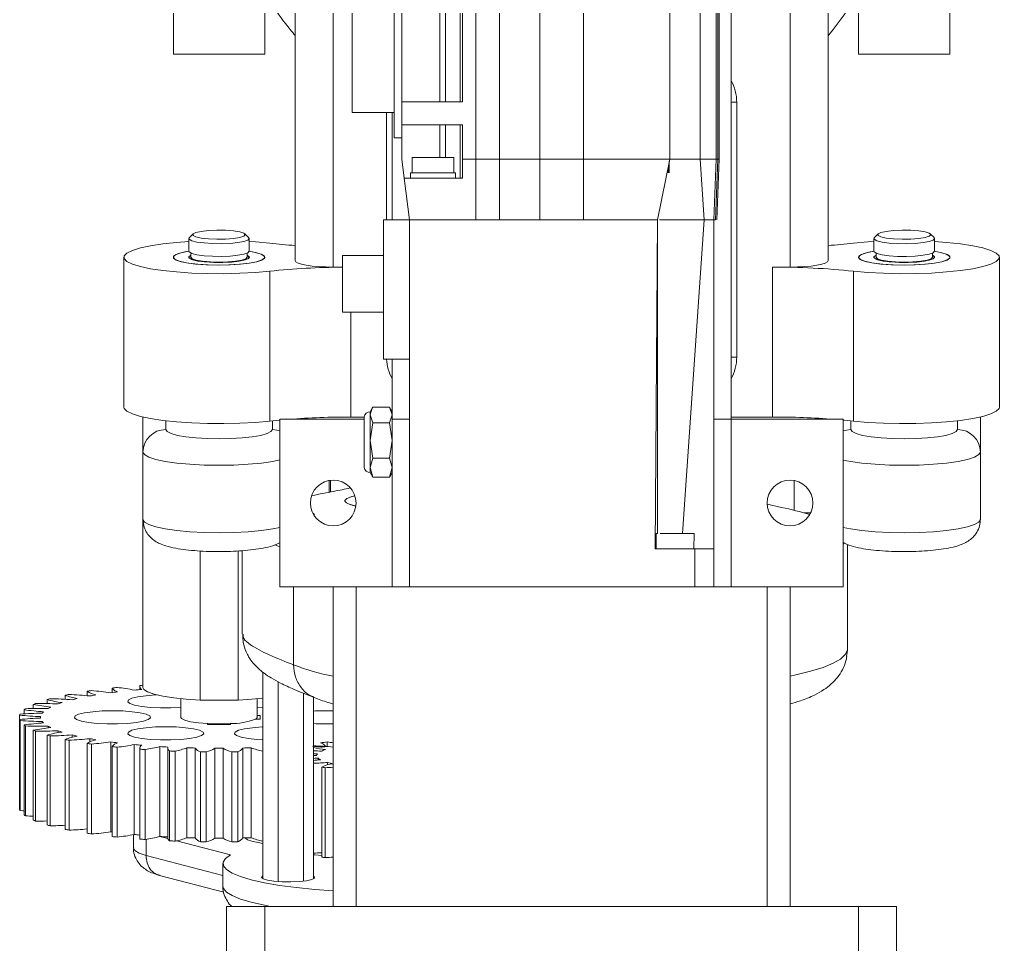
# Model space of a CAD drawing. Header units: millimetres. Extents: x 0 to 1189, y 0 to 841.
# Drawn here: x 456.44 to 482.18, y 488.96 to 513.26 of the extents above; entities that cross this region are included whole.
import ezdxf

# ---------------------------------------------------------------- set-up
doc = ezdxf.new("R2010")
doc.units = ezdxf.units.MM
doc.layers.get('0').update_dxf_attribs({"lineweight": 18})

msp = doc.modelspace()

# ---------------------------------------------------------------- linework, layer by layer
at = {"color": 7, "linetype": 'Continuous', "lineweight": 15}
for p, q in [((460.4768, 558.56), (460.4768, 512.36)), ((462.8768, 512.36), (462.8768, 558.56)), ((478.4768, 558.56), (478.4768, 512.36)), ((480.8768, 512.36), (480.8768, 558.56)), ((475.1268, 502.76), (475.1268, 557.76)), ((463.6768, 506.9329), (463.6768, 516.781)), ((464.6768, 516.6073), (464.6768, 506.7593)), ((476.6768, 506.7593), (476.6768, 516.6073)), ((477.6768, 516.781), (477.6768, 506.9329)), ((466.2768, 510.16), (466.2768, 514.84)), ((466.4768, 514.84), (466.4768, 511.1)), ((467.4795, 514.84), (467.4795, 511.1)), ((467.63, 514.84), (467.63, 511.1)), ((470.1055, 514.84), (470.1055, 509.6)), ((471.2481, 509.6001), (471.2481, 514.84)), ((474.7368, 514.84), (474.7368, 509.6)), ((474.7768, 509.5994), (474.7768, 514.8403)), ((468.0086, 511.1), (468.0086, 514.1)), ((468.0768, 511.1), (468.0768, 514.1)), ((468.4248, 514.1), (468.4248, 509.6)), ((469.0407, 509.6), (469.0407, 514.1)), ((473.5164, 514.1), (473.5164, 509.6)), ((474.3184, 514.1), (474.3184, 509.6)), ((474.8168, 509.5997), (474.8168, 514.1005)), ((465.1768, 510.82), (465.1768, 513.5855)), ((460.4768, 512.36), (462.8768, 512.36)), ((478.4768, 512.36), (480.8768, 512.36)), ((466.4768, 510.5), (466.4768, 511.1)), ((466.4768, 511.1), (468.0768, 511.1)), ((475.2768, 511.0924), (475.2768, 504.3957)), ((466.2768, 510.82), (465.1768, 510.82)), ((466.2268, 510.82), (466.2268, 508)), ((468.0768, 510.5), (466.4768, 510.5)), ((466.4768, 509.6), (466.4768, 510.5)), ((468.0086, 509.1), (468.0086, 510.5)), ((468.0768, 509.6), (468.0768, 510.5)), ((466.4768, 510.16), (466.2768, 510.16)), ((466.7468, 509.6405), (466.7468, 509.2396)), ((467.8468, 509.2396), (467.8468, 509.6405)), ((466.4768, 509.6), (466.5393, 509.1)), ((468.0768, 509.6), (468.4248, 509.6)), ((468.0768, 509.1), (468.0768, 509.6)), ((468.4248, 509.6), (468.4248, 508)), ((469.0407, 508), (469.0407, 509.6)), ((469.0407, 509.6), (470.1055, 509.6)), ((470.6768, 509.6001), (470.1055, 509.6)), ((470.1055, 509.6), (470.1055, 508)), ((471.2481, 509.6001), (470.6768, 509.6001)), ((471.2481, 508), (471.2481, 509.6001)), ((471.2481, 509.6001), (473.5164, 509.6)), ((473.5168, 509.6), (473.1984, 508)), ((473.4768, 509.399), (473.4768, 509.24)), ((473.5168, 509.6), (473.5164, 509.6)), ((473.5168, 509.6), (473.6026, 509.6)), ((474.3184, 509.6), (474.4184, 508)), ((474.3184, 509.6), (474.7368, 509.6)), ((474.7368, 509.6), (474.6768, 508)), ((474.7167, 508), (474.7767, 509.6)), ((474.7568, 507.9998), (474.8168, 509.6003)), ((466.7068, 509.2405), (466.7068, 509.1)), ((467.8868, 509.1), (467.8868, 509.2405)), ((466.6768, 508), (466.5393, 509.1)), ((466.5393, 509.1), (468.0768, 509.1)), ((465.9968, 508), (466.6768, 508)), ((465.9968, 504.34), (465.9968, 508)), ((466.6768, 508), (468.4248, 508)), ((466.6768, 508), (466.6768, 504.34)), ((469.0407, 508), (470.1055, 508)), ((470.6768, 508), (470.1055, 508)), ((471.2481, 508), (470.6768, 508)), ((471.2481, 508), (473.1974, 508)), ((473.1974, 508), (473.1374, 499.36)), ((473.1974, 508), (473.1967, 499.76)), ((473.1984, 508), (473.1974, 508)), ((473.8542, 499.76), (474.4174, 508)), ((474.6768, 508), (474.4184, 508)), ((474.6768, 508), (474.6768, 499.36)), ((460.9976, 507.6317), (460.8992, 507.5363)), ((462.4544, 507.5363), (462.356, 507.6317)), ((478.9927, 507.6319), (478.8942, 507.5365)), ((480.4593, 507.5365), (480.3609, 507.6319)), ((460.8868, 507.5121), (460.8868, 507.1773)), ((462.4668, 507.1773), (462.4668, 507.5121)), ((478.8818, 507.5121), (478.8818, 507.1773)), ((480.4718, 507.1773), (480.4718, 507.5121)), ((460.9368, 507.1293), (460.9368, 507.0197)), ((462.4168, 507.0197), (462.4168, 507.1293)), ((462.6298, 507.1464), (462.4668, 507.1766)), ((478.9368, 507.1269), (478.9368, 507.0197)), ((480.4168, 507.0197), (480.4168, 507.1269)), ((480.6298, 507.1464), (480.4717, 507.1758)), ((459.1768, 507.0197), (459.1768, 503.0805)), ((460.4768, 507.0197), (460.4768, 507.0007)), ((460.8868, 507.0197), (460.8868, 506.9978)), ((462.4668, 506.9978), (462.4668, 507.0197)), ((462.8768, 507.0007), (462.8768, 507.0197)), ((464.9168, 505.575), (464.9168, 507.065)), ((465.9968, 507.065), (464.9168, 507.065)), ((478.4768, 507.0197), (478.4768, 507.0007)), ((478.8818, 507.0197), (478.8818, 507.0042)), ((480.4718, 507.0042), (480.4718, 507.0197)), ((480.8768, 507.0007), (480.8768, 507.0197)), ((482.1768, 503.0805), (482.1768, 507.0197)), ((463.0091, 502.7132), (463.0091, 506.6524)), ((464.6768, 506.7593), (464.9168, 506.7593)), ((476.2127, 506.7593), (476.6768, 506.7593)), ((476.2127, 502.82), (476.2127, 506.7593)), ((478.3444, 506.6524), (478.3444, 502.7132)), ((465.9968, 505.575), (464.9168, 505.575)), ((466.6768, 504.34), (465.9968, 504.34)), ((466.2268, 504.34), (466.2268, 502.76)), ((466.6768, 498.36), (466.6768, 504.34)), ((465.6455, 502.8738), (465.7013, 503.0566)), ((465.7013, 503.0566), (465.6455, 502.96)), ((465.6455, 502.96), (465.6455, 502.8738)), ((465.7013, 503.0566), (465.717, 503.0824)), ((465.717, 503.0824), (466.1554, 503.0824)), ((466.1554, 503.0824), (466.2268, 502.8738)), ((466.2268, 502.96), (466.1562, 503.0824)), ((459.6768, 501.8987), (459.6768, 502.82)), ((460.2768, 502.7208), (460.2768, 502.4896)), ((463.0768, 502.4896), (463.0768, 502.7204)), ((463.2768, 502.76), (463.2768, 498.36)), ((465.4935, 502.76), (463.2768, 502.76)), ((463.6768, 502.7718), (463.6768, 502.76)), ((465.4935, 502.82), (465.1409, 502.82)), ((465.4935, 502.8267), (465.4935, 501.4934)), ((465.717, 502.6653), (465.6455, 502.8738)), ((465.6455, 502.8738), (465.6455, 502.2041)), ((466.2268, 502.8738), (466.1554, 502.6653)), ((466.2268, 502.76), (466.2268, 498.36)), ((466.2268, 502.76), (466.6768, 502.76)), ((474.6768, 502.76), (475.1268, 502.76)), ((476.2127, 502.82), (475.1268, 502.82)), ((475.1268, 498.36), (475.1268, 502.76)), ((478.0768, 502.76), (475.1268, 502.76)), ((477.6768, 502.76), (477.6768, 502.7718)), ((478.0768, 498.36), (478.0768, 502.76)), ((478.2768, 502.7204), (478.2768, 502.4896)), ((481.0768, 502.4896), (481.0768, 502.7208)), ((481.6768, 502.82), (481.6768, 501.8987)), ((465.6455, 502.2041), (465.717, 502.6653)), ((465.717, 502.6653), (466.1554, 502.6653)), ((466.1554, 502.6653), (466.2268, 502.2041)), ((465.6455, 502.2041), (465.6455, 501.4903)), ((465.717, 501.7429), (465.6455, 502.2041)), ((466.2268, 502.2041), (466.1554, 501.7429)), ((459.6768, 501.8987), (459.6768, 500.1261)), ((465.6455, 501.4903), (465.717, 501.7429)), ((465.717, 501.7429), (466.1554, 501.7429)), ((466.1554, 501.7429), (466.2268, 501.4903)), ((481.6768, 501.8987), (481.6768, 500.1261)), ((465.717, 501.2377), (465.6455, 501.4903)), ((465.6455, 501.4903), (465.6455, 501.36)), ((466.2268, 501.4903), (466.1554, 501.2377)), ((465.6455, 501.36), (465.7161, 501.2377)), ((465.7082, 501.2631), (465.717, 501.2377)), ((465.717, 501.2377), (466.1554, 501.2377)), ((466.1554, 501.2377), (466.171, 501.2634)), ((466.2268, 501.36), (466.171, 501.2634)), ((476.4565, 500.4426), (476.0776, 500.5287)), ((459.6768, 500.1261), (459.6768, 495.7154)), ((473.1628, 499.76), (473.1602, 499.36)), ((473.1967, 499.76), (473.1627, 499.76)), ((474.1578, 499.76), (473.8542, 499.76)), ((474.149, 499.36), (474.1578, 499.76)), ((463.1457, 499.4578), (463.2768, 499.4053)), ((473.1374, 499.36), (474.1768, 499.36)), ((474.1768, 499.36), (474.1768, 498.36)), ((474.6768, 499.36), (474.1768, 499.36)), ((474.6768, 498.36), (474.6768, 499.36)), ((478.0768, 499.4741), (478.1122, 499.51)), ((478.184, 499.4694), (478.184, 496.6916)), ((461.1768, 499.2989), (461.1768, 495.3791)), ((462.1768, 495.3791), (462.1768, 499.2993)), ((462.2886, 499.3067), (462.2886, 497.1136)), ((463.2768, 498.36), (464.6768, 498.36)), ((463.6356, 498.36), (463.6356, 496.3074)), ((464.6768, 498.36), (464.6768, 489.96)), ((465.2768, 498.36), (464.6768, 498.36)), ((465.2768, 489.96), (465.2768, 498.36)), ((465.2768, 498.36), (476.0768, 498.36)), ((476.0768, 498.36), (476.0768, 489.96)), ((476.6768, 498.36), (476.0768, 498.36)), ((476.6768, 498.36), (478.0768, 498.36)), ((476.6768, 489.96), (476.6768, 498.36)), ((462.3074, 497.1137), (462.311, 497.0943)), ((478.184, 496.6916), (478.1558, 496.5285)), ((462.8259, 496.1157), (462.8259, 490.684)), ((459.5921, 495.7433), (459.5921, 495.6565)), ((463.232, 495.8609), (463.232, 490.6092)), ((457.6345, 495.5092), (457.6345, 495.4018)), ((458.2083, 495.6119), (458.2083, 495.497)), ((458.8675, 495.6977), (458.8675, 495.5791)), ((463.8966, 495.5623), (463.8966, 490.6232)), ((456.7971, 495.2638), (456.7971, 495.1595)), ((457.1602, 495.3923), (457.1602, 495.2881)), ((460.6768, 495.4146), (460.6768, 494.9275)), ((462.1768, 495.3791), (461.1768, 495.3791)), ((462.6768, 494.9275), (462.6768, 495.4146)), ((464.1551, 495.459), (464.1551, 490.684)), ((456.4374, 494.9855), (456.4374, 494.8695)), ((456.5542, 495.1271), (456.5542, 495.0191)), ((462.7568, 494.9796), (462.6768, 494.9796)), ((462.7568, 494.9787), (462.6768, 494.9787)), ((462.7568, 494.8754), (462.7568, 494.9796)), ((462.7568, 494.9787), (462.7568, 494.8763)), ((464.4768, 495.1011), (464.6768, 495.0976)), ((456.4374, 492.5059), (456.4374, 494.8695)), ((456.4497, 494.8425), (456.4497, 492.4789)), ((456.5542, 492.3643), (456.5542, 494.7279)), ((456.9895, 494.9275), (456.9895, 494.9081)), ((457.0311, 494.8193), (457.0311, 494.7786)), ((461.3768, 494.7619), (461.3768, 494.74)), ((461.3768, 494.74), (461.9768, 494.74)), ((461.3818, 494.74), (461.3818, 494.7616)), ((461.9718, 494.74), (461.3818, 494.74)), ((461.9718, 494.74), (461.9718, 494.7616)), ((461.9768, 494.74), (461.9768, 494.7619)), ((462.6307, 494.8754), (462.7568, 494.8754)), ((462.7568, 494.8763), (462.6323, 494.8763)), ((456.5906, 494.7016), (456.5906, 492.338)), ((456.7971, 492.2277), (456.7971, 494.5912)), ((456.8568, 494.5662), (456.8568, 492.2026)), ((457.1602, 492.0992), (457.1602, 494.4628)), ((457.1857, 494.6945), (457.1857, 494.6501)), ((457.451, 494.5753), (457.451, 494.5249)), ((457.8203, 494.4649), (457.8203, 494.404)), ((457.2417, 494.4397), (457.2417, 492.0761)), ((457.6345, 491.9823), (457.6345, 494.3458)), ((457.7357, 494.3252), (457.7357, 491.9617)), ((458.2083, 491.8796), (458.2083, 494.2431)), ((458.2846, 494.3658), (458.2846, 494.2838)), ((458.3268, 494.2256), (458.3268, 491.862)), ((458.8323, 494.2806), (458.8323, 491.917)), ((459.4502, 494.2113), (459.4502, 491.8477)), ((464.5212, 494.2806), (464.5212, 494.161)), ((458.8675, 491.7938), (458.8675, 494.1574)), ((459.0004, 494.1432), (459.0004, 491.7797)), ((459.5921, 494.1118), (459.5921, 491.7482)), ((459.5959, 491.727), (459.5959, 494.0905)), ((459.7399, 494.0802), (459.7399, 491.7166)), ((460.1228, 494.1596), (460.1228, 491.7961)), ((460.3281, 494.1195), (460.3281, 491.756)), ((460.3755, 491.6808), (460.3755, 494.0443)), ((460.5271, 494.038), (460.5271, 491.6745)), ((460.8338, 494.1268), (460.8338, 491.7633)), ((461.0537, 494.1208), (461.0537, 491.7573)), ((461.1872, 491.6563), (461.1872, 494.0198)), ((461.3426, 494.0177), (461.3426, 491.6542)), ((461.5654, 494.1138), (461.5654, 491.7503)), ((461.7881, 494.1138), (461.7881, 491.7503)), ((462.0109, 491.6542), (462.0109, 494.0177)), ((462.1664, 494.0198), (462.1664, 491.6563)), ((462.2998, 494.1208), (462.2998, 491.7573)), ((462.5198, 494.1268), (462.5198, 491.7633)), ((464.2795, 493.8049), (464.2795, 493.8523)), ((464.5279, 493.6798), (464.5279, 493.7438)), ((464.3781, 491.2553), (464.3781, 493.6189)), ((464.4671, 493.6036), (464.4671, 491.2401)), ((459.4271, 491.8431), (459.4271, 491.5004)), ((459.7584, 491.2963), (459.7584, 491.7195)), ((460.3304, 491.7394), (460.1172, 491.7945)), ((461.9792, 491.3132), (460.5568, 491.6808)), ((462.8259, 491.6075), (462.541, 491.6712)), ((461.7768, 491.0841), (461.7768, 490.4932)), ((460.1115, 490.7722), (461.8014, 490.3354)), ((464.1787, 490.7444), (464.1551, 490.7604)), ((461.8768, 489.96), (461.8768, 487.96)), ((461.8768, 489.96), (462.8768, 489.96)), ((462.8768, 487.96), (462.8768, 489.96)), ((462.8768, 489.96), (464.6768, 489.96)), ((465.2768, 489.96), (464.6768, 489.96)), ((476.0768, 489.96), (465.2768, 489.96)), ((476.6768, 489.96), (476.0768, 489.96)), ((476.6768, 489.96), (478.4768, 489.96)), ((478.4768, 489.96), (478.4768, 487.96)), ((478.4768, 489.96), (479.4768, 489.96)), ((479.4768, 487.96), (479.4768, 489.96))]:
    msp.add_line(p, q, dxfattribs=at)
at = {"color": 8, "linetype": 'Continuous', "lineweight": 15}
for p, q in [((466.0768, 508), (466.0768, 510.82)), ((467.4795, 510.5), (467.4795, 509.64)), ((467.63, 510.5), (467.63, 509.64)), ((473.5054, 509.5425), (473.5054, 509.24)), ((465.1409, 505.575), (465.1409, 502.82)), ((464.5717, 500.8429), (464.5717, 501.1508)), ((464.6082, 500.8499), (464.6082, 501.1561)), ((476.7819, 501.1508), (476.7819, 500.3694)), ((477.0379, 500.3031), (477.219, 500.3031)), ((459.7584, 491.2963), (461.7768, 490.7746))]:
    msp.add_line(p, q, dxfattribs=at)
for points in [[(475.1268, 511.0891), (475.1597, 511.0904), (475.2768, 511.0924)], [(475.1268, 504.3924), (475.1597, 504.3937), (475.2768, 504.3957)], [(463.2768, 502.4558), (463.1938, 502.4783), (463.0768, 502.4896)], [(478.2768, 502.4896), (478.1597, 502.4783), (478.0768, 502.4558)], [(463.2768, 501.6904), (463.091, 501.6532), (462.7879, 501.61), (462.4422, 501.5779), (462.067, 501.5581), (461.6768, 501.5514), (461.2866, 501.5581), (460.9114, 501.5779), (460.5656, 501.61), (460.2626, 501.6532), (460.0138, 501.7058), (459.829, 501.7658), (459.7152, 501.831), (459.6768, 501.8987)], [(481.6768, 501.8987), (481.6384, 501.831), (481.5245, 501.7658), (481.3397, 501.7058), (481.091, 501.6532), (480.7879, 501.61), (480.4422, 501.5779), (480.067, 501.5581), (479.6768, 501.5514), (479.2866, 501.5581), (478.9114, 501.5779), (478.5656, 501.61), (478.2626, 501.6532), (478.0768, 501.6903)], [(459.6768, 500.1261), (459.7152, 500.0583), (459.829, 499.9932), (460.0138, 499.9331), (460.2626, 499.8805), (460.5656, 499.8373), (460.9114, 499.8052), (461.2866, 499.7855), (461.6768, 499.7788), (462.067, 499.7855), (462.4422, 499.8052), (462.7879, 499.8373), (463.091, 499.8805), (463.2768, 499.9177)], [(478.0768, 499.9177), (478.2626, 499.8805), (478.5656, 499.8373), (478.9114, 499.8052), (479.2866, 499.7855), (479.6768, 499.7788), (480.067, 499.7855), (480.4422, 499.8052), (480.7879, 499.8373), (481.091, 499.8805), (481.3397, 499.9331), (481.5245, 499.9932), (481.6384, 500.0583), (481.6768, 500.1261)], [(476.6768, 496.0079), (476.8293, 496.0405), (477.2166, 496.1366), (477.5433, 496.2392), (477.806, 496.3473), (478.0017, 496.4595), (478.1281, 496.5747), (478.184, 496.6916)], [(459.4271, 491.5004), (459.4272, 491.4996), (459.4653, 491.4287), (459.5769, 491.3602), (459.7584, 491.2963)], [(461.7768, 490.4932), (461.7907, 490.4325), (461.8712, 490.3358), (462.0221, 490.2417), (462.2411, 490.1516), (462.5244, 490.0672), (462.8675, 489.9897), (463.0253, 489.96)]]:
    msp.add_lwpolyline(points, dxfattribs=at)
at = {"color": 7, "linetype": 'Continuous', "lineweight": 15}
for points in [[(462.3668, 507.6106), (462.3294, 507.6495), (462.2213, 507.6842), (462.0542, 507.7109), (461.8462, 507.7268), (461.6198, 507.73), (461.3996, 507.7204), (461.2095, 507.6988), (461.07, 507.6676), (460.9962, 507.6304), (460.9962, 507.5909), (461.07, 507.5536), (461.2095, 507.5225), (461.3996, 507.5009), (461.6198, 507.4912), (461.8462, 507.4945), (462.0542, 507.5103), (462.2213, 507.537), (462.3294, 507.5717), (462.3668, 507.6106)], [(480.3718, 507.6106), (480.3341, 507.6498), (480.2252, 507.6847), (480.0569, 507.7117), (479.8474, 507.7276), (479.6194, 507.7309), (479.3976, 507.7211), (479.2061, 507.6994), (479.0656, 507.6681), (478.9913, 507.6305), (478.9913, 507.5908), (479.0656, 507.5532), (479.2061, 507.5218), (479.3976, 507.5001), (479.6194, 507.4904), (479.8474, 507.4936), (480.0569, 507.5096), (480.2252, 507.5365), (480.3341, 507.5714), (480.3718, 507.6106)], [(463.0091, 506.6524), (462.6306, 506.6185), (462.2243, 506.5962), (461.8022, 506.5862), (461.3764, 506.5887), (460.9593, 506.6039), (460.5631, 506.6311), (460.1992, 506.6695), (459.8782, 506.7182), (459.6095, 506.7756), (459.4008, 506.8401), (459.2582, 506.9098), (459.1859, 506.9827), (459.1859, 507.0567), (459.2582, 507.1296), (459.4008, 507.1994), (459.6095, 507.2639), (459.8782, 507.3213), (460.1992, 507.3699), (460.5631, 507.4084), (460.8868, 507.4316)], [(462.4544, 507.5363), (462.4668, 507.5121), (462.4317, 507.4717), (462.3295, 507.4349), (462.1693, 507.4049), (461.9654, 507.3844), (461.7358, 507.3753), (461.501, 507.3784), (461.2818, 507.3933), (461.0977, 507.4188), (460.965, 507.4526), (460.8956, 507.4917), (460.8956, 507.5326), (460.8992, 507.5363)], [(462.4668, 507.4316), (462.6306, 507.421), (463.0091, 507.3871)], [(478.3444, 507.3871), (478.723, 507.421), (478.8818, 507.4313)], [(480.4718, 507.4313), (480.7905, 507.4084), (481.1544, 507.3699), (481.4753, 507.3213), (481.7441, 507.2639), (481.9528, 507.1994), (482.0953, 507.1296), (482.1677, 507.0567), (482.1677, 506.9827), (482.0953, 506.9098), (481.9528, 506.8401), (481.7441, 506.7756), (481.4753, 506.7182), (481.1544, 506.6695), (480.7905, 506.6311), (480.3942, 506.6039), (479.9772, 506.5887), (479.5514, 506.5862), (479.1292, 506.5962), (478.723, 506.6185), (478.3444, 506.6524)], [(480.4593, 507.5365), (480.4718, 507.5121), (480.4365, 507.4714), (480.3336, 507.4344), (480.1725, 507.4042), (479.9672, 507.3836), (479.7362, 507.3745), (479.4999, 507.3776), (479.2793, 507.3926), (479.094, 507.4182), (478.9605, 507.4522), (478.8907, 507.4916), (478.8907, 507.5327), (478.8942, 507.5365)], [(460.8868, 507.1766), (460.7819, 507.1586), (460.6112, 507.1156), (460.5074, 507.0665), (460.4772, 507.0146), (460.5223, 506.9629), (460.6399, 506.9148), (460.8227, 506.8734), (461.0592, 506.8411), (461.3345, 506.82), (461.6312, 506.8115), (461.9309, 506.8161), (462.2146, 506.8335), (462.4645, 506.8625), (462.6649, 506.9015), (462.8032, 506.9479), (462.8707, 506.9988), (462.8632, 507.051), (462.7812, 507.1012), (462.6298, 507.1464)], [(461.6768, 506.8105), (461.3884, 506.8166), (461.1168, 506.8345), (460.8777, 506.8631), (460.6851, 506.9009), (460.5501, 506.9455), (460.4806, 506.9945), (460.4806, 507.045), (460.5501, 507.0939), (460.6851, 507.1386), (460.8777, 507.1764), (460.8868, 507.1777)], [(460.9368, 507.0725), (460.8804, 507.0329), (460.8934, 506.9915), (460.9761, 506.9527), (461.121, 506.9198), (461.3153, 506.8958), (461.5418, 506.8828), (461.7802, 506.882), (462.0094, 506.8934), (462.2091, 506.916), (462.3615, 506.9479), (462.453, 506.9861), (462.4756, 507.0273), (462.4272, 507.0679), (462.4168, 507.0725)], [(460.8868, 507.1773), (460.8956, 507.1569), (460.965, 507.1178), (461.0977, 507.084), (461.2818, 507.0585), (461.501, 507.0436), (461.7358, 507.0405), (461.9654, 507.0496), (462.1693, 507.07), (462.3295, 507.1), (462.4317, 507.1369), (462.4668, 507.1773)], [(460.9368, 507.0678), (460.8956, 507.0402), (460.8956, 506.9993), (460.965, 506.9602), (461.0977, 506.9264), (461.2818, 506.9009), (461.501, 506.886), (461.7358, 506.8829), (461.9654, 506.892), (462.1693, 506.9125), (462.3295, 506.9425), (462.4317, 506.9793), (462.4668, 507.0197)], [(462.4668, 507.1777), (462.4759, 507.1764), (462.6685, 507.1386), (462.8035, 507.0939), (462.873, 507.045), (462.873, 506.9945), (462.8035, 506.9455), (462.6685, 506.9009), (462.4759, 506.8631), (462.2368, 506.8345), (461.9652, 506.8166), (461.6768, 506.8105)], [(462.4668, 507.0197), (462.4317, 507.0602), (462.4168, 507.0678)], [(478.8818, 507.1758), (478.7819, 507.1586), (478.6112, 507.1156), (478.5074, 507.0665), (478.4772, 507.0146), (478.5223, 506.9629), (478.6399, 506.9148), (478.8227, 506.8734), (479.0592, 506.8411), (479.3345, 506.82), (479.6312, 506.8115), (479.9309, 506.8161), (480.2146, 506.8335), (480.4645, 506.8625), (480.6649, 506.9015), (480.8032, 506.9479), (480.8707, 506.9988), (480.8632, 507.051), (480.7812, 507.1012), (480.6298, 507.1464)], [(479.6768, 506.8105), (479.3884, 506.8166), (479.1168, 506.8345), (478.8777, 506.8631), (478.6851, 506.9009), (478.5501, 506.9455), (478.4806, 506.9945), (478.4806, 507.045), (478.5501, 507.0939), (478.6851, 507.1386), (478.8777, 507.1764), (478.8818, 507.177)], [(478.9368, 507.0725), (478.8804, 507.0329), (478.8934, 506.9915), (478.9761, 506.9527), (479.121, 506.9198), (479.3153, 506.8958), (479.5418, 506.8828), (479.7802, 506.882), (480.0094, 506.8934), (480.2091, 506.916), (480.3615, 506.9479), (480.453, 506.9861), (480.4756, 507.0273), (480.4272, 507.0679), (480.4168, 507.0725)], [(478.8818, 507.1773), (478.8907, 507.1567), (478.9605, 507.1174), (479.094, 507.0834), (479.2793, 507.0577), (479.4999, 507.0427), (479.7362, 507.0396), (479.9672, 507.0488), (480.1725, 507.0694), (480.3336, 507.0995), (480.4365, 507.1366), (480.4718, 507.1773)], [(478.9368, 507.0702), (478.8907, 507.0403), (478.8907, 506.9992), (478.9605, 506.9598), (479.094, 506.9258), (479.2793, 506.9002), (479.4999, 506.8852), (479.7362, 506.8821), (479.9672, 506.8912), (480.1725, 506.9118), (480.3336, 506.942), (480.4365, 506.979), (480.4718, 507.0197)], [(480.4718, 507.177), (480.4759, 507.1764), (480.6685, 507.1386), (480.8035, 507.0939), (480.873, 507.045), (480.873, 506.9945), (480.8035, 506.9455), (480.6685, 506.9009), (480.4759, 506.8631), (480.2368, 506.8345), (479.9652, 506.8166), (479.6768, 506.8105)], [(480.4718, 507.0197), (480.4365, 507.0604), (480.4168, 507.0702)], [(460.9368, 507.0197), (460.973, 506.98), (461.0781, 506.9442), (461.2418, 506.9158), (461.4481, 506.8975), (461.6768, 506.8912), (461.9055, 506.8975), (462.1117, 506.9158), (462.2755, 506.9442), (462.3806, 506.98), (462.4168, 507.0197)], [(463.6768, 506.9329), (463.696, 506.899), (463.7529, 506.8665), (463.8453, 506.8364), (463.9697, 506.8101), (464.1212, 506.7885), (464.2941, 506.7725), (464.4817, 506.7626), (464.6768, 506.7593)], [(476.6768, 506.7593), (476.8719, 506.7626), (477.0595, 506.7725), (477.2324, 506.7885), (477.3839, 506.8101), (477.5083, 506.8364), (477.6007, 506.8665), (477.6576, 506.899), (477.6768, 506.9329)], [(478.9368, 507.0197), (478.973, 506.98), (479.0781, 506.9442), (479.2418, 506.9158), (479.4481, 506.8975), (479.6768, 506.8912), (479.9055, 506.8975), (480.1117, 506.9158), (480.2755, 506.9442), (480.3806, 506.98), (480.4168, 507.0197)], [(463.0091, 502.7132), (462.6306, 502.6792), (462.2243, 502.6569), (461.8022, 502.6469), (461.3764, 502.6495), (460.9593, 502.6646), (460.5631, 502.6918), (460.1992, 502.7303), (459.8782, 502.779), (459.6095, 502.8364), (459.4008, 502.9009), (459.2582, 502.9706), (459.1859, 503.0435), (459.1768, 503.0805)], [(482.1768, 503.0805), (482.1677, 503.0435), (482.0953, 502.9706), (481.9528, 502.9009), (481.7441, 502.8364), (481.4753, 502.779), (481.1544, 502.7303), (480.7905, 502.6918), (480.3942, 502.6646), (479.9772, 502.6495), (479.5514, 502.6469), (479.1292, 502.6569), (478.723, 502.6792), (478.3444, 502.7132)], [(463.2768, 502.74), (463.252, 502.7377), (463.0091, 502.7132)], [(478.3444, 502.7132), (478.1016, 502.7377), (478.0768, 502.74)], [(460.2768, 502.4896), (460.3119, 502.4355), (460.4154, 502.3841), (460.5822, 502.3381), (460.8039, 502.2996), (461.0694, 502.2706), (461.3653, 502.2526), (461.6768, 502.2465), (461.9883, 502.2526), (462.2842, 502.2706), (462.5497, 502.2996), (462.7714, 502.3381), (462.9381, 502.3841), (463.0417, 502.4355), (463.0768, 502.4896)], [(478.2768, 502.4896), (478.3119, 502.4355), (478.4154, 502.3841), (478.5822, 502.3381), (478.8039, 502.2996), (479.0694, 502.2706), (479.3653, 502.2526), (479.6768, 502.2465), (479.9883, 502.2526), (480.2842, 502.2706), (480.5497, 502.2996), (480.7714, 502.3381), (480.9381, 502.3841), (481.0417, 502.4355), (481.0768, 502.4896)], [(465.2464, 500.7486), (465.1136, 500.7137), (465.0086, 500.6647), (464.977, 500.6128), (465.0209, 500.5611), (465.1373, 500.5129), (465.2715, 500.4803)], [(465.2464, 500.7486), (465.1636, 500.7287), (465.0355, 500.6814), (464.9792, 500.6301), (464.998, 500.578), (465.091, 500.5283), (465.2522, 500.4842), (465.2715, 500.4803)], [(464.1756, 500.2302), (464.1881, 500.2451), (464.1691, 500.285), (464.1348, 500.3026)], [(460.6768, 495.1894), (460.6752, 495.1893), (460.413, 495.1766), (460.1406, 495.1766), (459.8784, 495.1893), (459.6457, 495.2139), (459.4598, 495.2484), (459.3345, 495.2904), (459.2791, 495.3367), (459.2977, 495.3839), (459.3889, 495.4285), (459.546, 495.4671), (459.7572, 495.4969), (460.007, 495.5158), (460.0348, 495.5171)], [(461.1768, 495.3791), (460.8154, 495.4019), (460.4858, 495.4363), (460.2003, 495.4811), (459.9694, 495.5345), (459.8016, 495.5946), (459.7032, 495.6591), (459.6768, 495.7154)], [(462.8259, 495.4311), (462.5382, 495.4019), (462.1768, 495.3791)], [(458.8768, 495.1011), (459.1466, 495.0947), (459.3964, 495.0759), (459.6076, 495.046), (459.7647, 495.0074), (459.8559, 494.9628), (459.8745, 494.9157), (459.819, 494.8694), (459.6938, 494.8274), (459.5079, 494.7928), (459.2752, 494.7682), (459.013, 494.7555), (458.7406, 494.7555), (458.4784, 494.7682), (458.2457, 494.7928), (458.0598, 494.8274), (457.9345, 494.8694), (457.8791, 494.9157), (457.8977, 494.9628), (457.9889, 495.0074), (458.146, 495.046), (458.3572, 495.0759), (458.607, 495.0947), (458.8768, 495.1011)], [(462.8259, 495.1805), (462.6784, 495.1893), (462.6768, 495.1894)], [(464.1551, 495.0919), (464.207, 495.0947), (464.4768, 495.1011)], [(460.6768, 494.9275), (460.692, 494.8974), (460.7758, 494.8522), (460.9269, 494.8126), (461.1341, 494.7817), (461.3818, 494.7616)], [(460.2768, 494.6801), (460.5466, 494.6736), (460.7964, 494.6548), (461.0076, 494.625), (461.1647, 494.5863), (461.2559, 494.5418), (461.2745, 494.4946), (461.219, 494.4483), (461.0938, 494.4063), (460.9079, 494.3717), (460.6752, 494.3472), (460.413, 494.3344), (460.1406, 494.3344), (459.8784, 494.3472), (459.6457, 494.3717), (459.4598, 494.4063), (459.3345, 494.4483), (459.2791, 494.4946), (459.2977, 494.5418), (459.3889, 494.5863), (459.546, 494.625), (459.7572, 494.6548), (460.007, 494.6736), (460.2768, 494.6801)], [(462.8259, 494.3384), (462.6784, 494.3472), (462.4457, 494.3717), (462.2598, 494.4063), (462.1345, 494.4483), (462.0791, 494.4946), (462.0977, 494.5418), (462.1889, 494.5863), (462.346, 494.625), (462.5572, 494.6548), (462.807, 494.6736), (462.8259, 494.6745)], [(464.2599, 493.9691), (464.1863, 493.9719), (464.1551, 493.9734)], [(464.2397, 493.9252), (464.1644, 493.9245), (464.1551, 493.9243)], [(464.2795, 493.8523), (464.2048, 493.8506), (464.1551, 493.85)], [(456.5542, 492.4724), (456.5198, 492.4744), (456.4497, 492.4789)], [(458.8675, 491.9124), (458.8545, 491.9141), (458.8323, 491.917)], [(459.5921, 491.7482), (459.5927, 491.74), (459.5959, 491.727)], [(462.541, 491.6712), (462.4204, 491.7093), (462.3735, 491.752), (462.3731, 491.7564)], [(464.6768, 490.3658), (464.1949, 490.4019), (463.7096, 490.4515), (463.2647, 490.5113), (462.8675, 490.5806), (462.5244, 490.658), (462.2411, 490.7425), (462.0221, 490.8325), (461.8712, 490.9267), (461.7907, 491.0234), (461.782, 491.1211), (461.8451, 491.2182), (461.9792, 491.3132)], [(464.3781, 491.2961), (464.1947, 491.3122), (464.1551, 491.3172)], [(462.8259, 490.7604), (462.8243, 490.7595), (462.7906, 490.7199), (462.8327, 490.6806), (462.9461, 490.6458), (463.1185, 490.6192), (463.3312, 490.6038), (463.5612, 490.6013), (463.7835, 490.6118), (463.974, 490.6343), (464.1122, 490.6663), (464.183, 490.7044), (464.1787, 490.7444)]]:
    msp.add_lwpolyline(points, dxfattribs=at)
for centre in [(464.6768, 500.56), (476.6768, 500.56)]:
    msp.add_circle(centre, 0.6, dxfattribs=at)
at = {"color": 8, "linetype": 'Continuous', "lineweight": 15}
for centre, radius, start, end in [((474.1088, 511.0919), 1.168, 0.02596, 29.35523), ((467.2451, 504.3964), 1.1683, 182.76321, 209.35845), ((474.1087, 504.3963), 1.1681, 330.64571, 359.97426), ((465.735, 501.6469), 5.7374, 248.53608, 259.37206)]:
    msp.add_arc(centre, radius, start, end, dxfattribs=at)
at = {"color": 7, "linetype": 'Continuous', "lineweight": 15}
for centre, radius, start, end in [((464.7909, 523.8399), 16.549, 263.81935, 266.13995), ((476.5627, 523.8399), 16.549, 273.86005, 276.18065), ((465.0566, 486.9799), 19.7788, 90.40484, 95.94168), ((476.2772, 486.729), 20.0304, 84.07616, 90.18447), ((465.6455, 502.8067), 0.1533, 90, 172.50528), ((465.113, 481.5061), 21.3139, 89.92498, 94.30116), ((476.2406, 481.5061), 21.3139, 85.69884, 90.07502), ((460.2723, 501.8942), 0.5955, 89.56381, 179.55783), ((481.0813, 501.8942), 0.5955, 0.44161, 90.43662), ((465.6455, 501.5134), 0.1533, 187.49472, 270), ((474.8103, 492.3031), 8.3043, 73.31136, 78.56578), ((459.6877, 495.7464), 0.0936, 168.82305, 245.31137), ((461.2909, 473.1312), 22.6967, 94.07803, 94.28279), ((459.362, 487.266), 8.4223, 101.13343, 101.83642), ((458.2983, 497.2891), 1.8997, 249.54644, 259.47219), ((457.349, 486.567), 8.9711, 84.01374, 87.52905), ((460.2787, 482.0685), 13.7007, 98.19032, 98.6916), ((458.6456, 496.3502), 0.8582, 239.36359, 256.27945), ((460.0972, 485.5178), 10.1348, 99.39916, 100.3028), ((457.8122, 488.5488), 7.0993, 81.73779, 85.84245), ((460.7502, 481.0909), 14.61, 96.83094, 97.54317), ((461.0438, 475.8646), 19.9521, 95.87813, 96.26208), ((459.1001, 495.8784), 0.2946, 217.85387, 252.70992), ((458.4693, 490.6814), 5.0584, 78.81942, 83.97311), ((461.3495, 475.2957), 20.4365, 94.77401, 95.33254), ((457.6804, 493.24), 2.2082, 111.90104, 113.57987), ((457.7901, 500.4885), 5.3182, 259.23855, 264.2203), ((456.9794, 483.9602), 11.3293, 87.61439, 90.62018), ((458.4832, 490.8772), 4.7049, 105.30072, 106.33191), ((458.025, 498.7093), 3.4279, 255.38753, 262.07087), ((457.076, 484.9462), 10.4704, 85.9237, 89.09351), ((458.451, 492.5105), 2.9442, 107.77617, 109.85503), ((459.2796, 489.5727), 5.9977, 102.79579, 104.0816), ((456.6337, 494.9128), 0.2094, 151.55739, 159.67392), ((457.3542, 504.1195), 9.1799, 264.26865, 267.73149), ((457.163, 484.4211), 10.6154, 90.71199, 93.85302), ((456.9968, 494.5539), 0.7242, 124.11778, 127.67323), ((457.5694, 502.3993), 7.3427, 262.05264, 266.06798), ((457.0232, 483.8053), 11.3565, 89.18011, 92.18326), ((457.2953, 494.8296), 0.3351, 133.20419, 142.05248), ((457.7597, 494.1695), 1.1452, 116.17356, 120.07851), ((457.3542, 485.7355), 9.1799, 92.26851, 95.73135), ((456.6337, 494.9422), 0.2094, 200.32608, 208.44261), ((457.1641, 505.4627), 10.6442, 266.15123, 269.28376), ((457.5694, 487.4557), 7.3427, 93.93202, 97.94736), ((456.9897, 495.2918), 0.7124, 232.32257, 235.9357), ((457.1315, 494.9275), 0.142, 172.1763, 187.8237), ((457.2984, 495.0281), 0.3392, 218.00077, 226.74256), ((461.6768, 500.3627), 5.6089, 266.98514, 273.01486), ((461.9801, 496.6726), 1.911, 269.75004, 289.95365), ((462.6083, 494.9421), 0.0701, 290.04959, 347.97253), ((464.4776, 500.387), 5.6332, 266.71716, 272.02617), ((457.0236, 506.038), 11.3447, 267.81289, 270.81916), ((457.7892, 489.371), 5.3136, 95.77467, 100.76063), ((457.6348, 496.5042), 2.0883, 246.35235, 248.1278), ((456.9794, 505.8948), 11.3293, 269.37982, 272.38561), ((458.0237, 491.1523), 3.4213, 97.92262, 104.61898), ((458.6368, 499.5201), 5.2685, 253.72324, 254.64412), ((457.7737, 495.7116), 1.1748, 239.97063, 243.77731), ((457.0748, 504.9361), 10.4977, 270.91061, 274.07218), ((458.4706, 497.4021), 3.005, 250.16601, 252.20279), ((459.3083, 500.4027), 6.1215, 255.9314, 257.19122), ((458.2978, 492.5678), 1.8976, 100.52244, 110.45893), ((459.4748, 503.1439), 8.9885, 258.18572, 258.84443), ((457.3473, 503.3098), 8.993, 272.47522, 275.98198), ((458.6449, 493.5064), 0.8564, 103.70331, 120.65365), ((460.2229, 507.4289), 13.3387, 261.31288, 261.82775), ((460.1561, 504.6764), 10.4791, 259.71204, 260.586), ((457.817, 501.2615), 7.0544, 274.14446, 278.27529), ((460.7297, 508.586), 14.4307, 262.44493, 263.16602), ((459.1002, 493.9764), 0.2948, 107.29799, 142.1255), ((458.4684, 499.1778), 5.0627, 276.03201, 281.1814), ((461.2512, 513.4224), 19.2954, 264.64411, 265.23568), ((462.626, 508.5693), 14.4139, 276.83355, 277.55549), ((464.2534, 493.9764), 0.2948, 37.87409, 72.70353), ((465.365, 499.9497), 5.7316, 261.53499, 263.10437), ((460.9745, 513.3062), 19.2644, 263.72091, 264.11856), ((459.6877, 494.1087), 0.0936, 114.68863, 191.17695), ((461.5412, 520.1657), 26.1477, 265.7334, 266.04988), ((459.2816, 497.2514), 3.2042, 278.22321, 285.21981), ((461.5412, 517.3806), 23.2643, 266.50476, 267.02727), ((460.4146, 494.1195), 0.0848, 160.62628, 242.53767), ((461.4923, 519.0211), 25.0017, 267.43994, 267.7877), ((460.1991, 495.7435), 1.7368, 280.88926, 291.43533), ((461.6263, 518.919), 24.8048, 268.16892, 268.67724), ((461.2643, 494.2605), 0.2527, 213.55382, 252.23093), ((461.7169, 527.1309), 33.1153, 269.08345, 269.35243), ((461.1567, 494.7549), 0.7603, 284.1534, 302.51676), ((461.6768, 519.0361), 24.9225, 269.74399, 270.25601), ((462.1968, 494.7549), 0.7603, 237.48324, 255.8466), ((461.6368, 527.1232), 33.1077, 270.64753, 270.91658), ((462.0893, 494.2605), 0.2527, 287.76907, 326.44618), ((461.7273, 518.915), 24.8008, 271.32272, 271.83112), ((463.1545, 495.7435), 1.7368, 248.56487, 259.11054), ((465.0176, 500.2007), 6.0938, 261.67846, 263.73998), ((464.1659, 489.9131), 4.2625, 83.10858, 90.15279), ((464.6349, 496.0237), 1.9505, 255.75857, 265.19731), ((464.0733, 489.1433), 4.9053, 86.57939, 89.04551), ((464.3181, 493.9157), 0.079, 137.40772, 173.08636), ((462.3737, 513.3568), 19.3153, 275.88196, 276.27857), ((464.768, 493.1403), 0.9854, 107.50284, 114.07257), ((464.5794, 490.1892), 3.6281, 93.67338, 96.71741), ((464.0963, 498.1872), 4.4644, 270.7546, 275.54824), ((464.4959, 494.1213), 0.3452, 231.17632, 244.44389), ((464.7193, 493.0203), 0.6889, 93.68241, 119.68251), ((465.1589, 496.0081), 2.3506, 254.42909, 258.12086), ((465.2805, 498.625), 5.0869, 259.78158, 260.79904), ((464.3119, 498.0166), 4.4157, 272.01458, 274.74021), ((456.6337, 492.5787), 0.2094, 200.32608, 208.44261), ((456.9897, 492.9282), 0.7124, 232.32257, 235.9357), ((457.0182, 503.4817), 11.1519, 267.80278, 268.86425), ((457.6348, 494.1406), 2.0883, 246.35235, 248.1278), ((456.9794, 503.4113), 11.2093, 269.37316, 270.924), ((458.6368, 497.1565), 5.2685, 253.72324, 254.64412), ((457.0649, 502.8889), 10.8142, 270.93673, 273.01925), ((459.4748, 500.7803), 8.9885, 258.18572, 258.84443), ((457.3308, 501.2077), 9.2549, 272.50783, 275.44067), ((460.2229, 505.0653), 13.3387, 261.31288, 261.82775), ((457.817, 498.8979), 7.0544, 274.14446, 278.27529), ((460.9745, 510.9426), 19.2644, 263.72091, 264.11856), ((458.4684, 496.8143), 5.0627, 276.03201, 281.1814), ((461.191, 510.3927), 18.6265, 264.6373, 265.07578), ((461.3086, 514.5117), 22.849, 265.70112, 266.06329), ((459.2816, 494.8879), 3.2042, 278.22321, 285.21981), ((461.5412, 515.017), 23.2643, 266.50476, 267.02727), ((460.4296, 491.7675), 0.1022, 186.45699, 238.04883), ((461.4923, 516.6576), 25.0017, 267.43994, 267.7877), ((460.1991, 493.3799), 1.7368, 280.88926, 291.43533), ((461.6263, 516.5555), 24.8048, 268.16892, 268.67724), ((461.2643, 491.8969), 0.2527, 213.55382, 252.23093), ((461.7169, 524.7673), 33.1153, 269.08345, 269.35243), ((461.1567, 492.3914), 0.7603, 284.1534, 302.51676), ((461.6768, 516.6726), 24.9225, 269.74399, 270.25601), ((462.1968, 492.3914), 0.7603, 237.48324, 255.8466), ((461.6368, 524.7597), 33.1077, 270.64753, 270.91658), ((462.0893, 491.8969), 0.2527, 287.76907, 326.44618), ((461.7273, 516.5515), 24.8008, 271.32272, 271.83112), ((463.1545, 493.38), 1.7368, 248.56487, 259.11054), ((464.0844, 496.1636), 4.8044, 270.84216, 273.50423), ((465.3293, 496.5468), 5.3763, 259.80897, 260.77165), ((464.3119, 495.653), 4.4157, 272.01458, 274.74021)]:
    msp.add_arc(centre, radius, start, end, dxfattribs=at)
for points, knots in [([(462.8768, 513.9979), (462.9179, 513.9235), (463.0795, 513.6315), (463.3459, 513.244), (463.5909, 512.9486), (463.6768, 512.8451)], [0, 0, 0, 0, 0.2553277, 1.002602, 1.4058755, 1.4058755, 1.4058755, 1.4058755]), ([(477.6768, 512.8361), (477.8207, 513.0175), (478.1119, 513.3844), (478.3543, 513.7846), (478.4768, 513.9869)], [0, 0, 0, 0, 0.6935045, 1.4030007, 1.4030007, 1.4030007, 1.4030007]), ([(467.2968, 509.64), (467.2248, 509.64), (467.0806, 509.64), (466.8988, 509.64), (466.7716, 509.64), (466.7551, 509.64), (466.7468, 509.64)], [0, 0, 0, 0, 0.13750033, 0.27500172, 0.41250153, 0.55000186, 0.55000186, 0.55000186, 0.55000186]), ([(467.8468, 509.64), (467.8386, 509.64), (467.822, 509.64), (467.6949, 509.64), (467.5131, 509.64), (467.3689, 509.64), (467.2968, 509.64)], [0, 0, 0, 0, 0.13749998, 0.27499944, 0.4124989, 0.54999888, 0.54999888, 0.54999888, 0.54999888]), ([(468.4248, 509.6), (468.4735, 509.6), (468.5711, 509.6), (468.6788, 509.6), (468.7327, 509.6)], [0, 0, 0, 0, 0.15398482, 0.30796826, 0.30796826, 0.30796826, 0.30796826]), ([(469.0407, 509.6), (468.9919, 509.6), (468.8944, 509.6), (468.7866, 509.6), (468.7327, 509.6)], [0, 0, 0, 0, 0.15398482, 0.30796826, 0.30796826, 0.30796826, 0.30796826]), ([(473.6026, 509.6), (473.649, 509.6), (473.7417, 509.6), (473.9189, 509.6), (474.1133, 509.6), (474.25, 509.6), (474.3184, 509.6)], [0, 0, 0, 0, 0.17894917, 0.35789791, 0.53684744, 0.71579814, 0.71579814, 0.71579814, 0.71579814]), ([(474.7768, 509.6), (474.7768, 509.6), (474.7898, 509.6), (474.7633, 509.6), (474.7368, 509.6)], [0, 0, 0, 0, 0.000061335, 0.040060282, 0.040060282, 0.040060282, 0.040060282]), ([(474.8168, 509.6), (474.815, 509.6), (474.8125, 509.6), (474.7839, 509.6), (474.7768, 509.6)], [0, 0, 0, 0, 0.030082832, 0.040000677, 0.040000677, 0.040000677, 0.040000677]), ([(467.2968, 509.24), (467.2195, 509.24), (467.0649, 509.24), (466.8699, 509.24), (466.7334, 509.24), (466.7157, 509.24), (466.7068, 509.24)], [0, 0, 0, 0, 0.14750195, 0.29500088, 0.44250246, 0.59000254, 0.59000254, 0.59000254, 0.59000254]), ([(467.8868, 509.24), (467.878, 509.24), (467.8602, 509.24), (467.7238, 509.24), (467.5288, 509.24), (467.3742, 509.24), (467.2968, 509.24)], [0, 0, 0, 0, 0.1474998, 0.2950011, 0.44249976, 0.58999956, 0.58999956, 0.58999956, 0.58999956]), ([(468.4248, 508), (468.4741, 508), (468.5717, 508), (468.6794, 508), (468.7327, 508)], [0, 0, 0, 0, 0.15570578, 0.30796826, 0.30796826, 0.30796826, 0.30796826]), ([(468.7327, 508), (468.786, 508), (468.8938, 508), (468.9914, 508), (469.0407, 508)], [0, 0, 0, 0, 0.15231275, 0.30796826, 0.30796826, 0.30796826, 0.30796826]), ([(474.4184, 508), (474.2582, 508), (473.9379, 508), (473.5392, 508), (473.2889, 508), (473.2553, 508), (473.244, 508)], [0, 0, 0, 0, 0.3346698, 0.6693388, 1.0040079, 1.1744201, 1.1744201, 1.1744201, 1.1744201]), ([(474.7167, 508), (474.7167, 508), (474.7297, 508), (474.7032, 508), (474.6768, 508)], [0, 0, 0, 0, 0.000058328, 0.039988756, 0.039988756, 0.039988756, 0.039988756]), ([(465.1257, 500.9553), (464.982, 500.9252), (464.6574, 500.8572), (464.3117, 500.7924), (464.119, 500.7563)], [0, 0, 0, 0, 0.4542197, 1.0261789, 1.0261789, 1.0261789, 1.0261789]), ([(459.6768, 500.1261), (459.6833, 500.057), (459.6953, 499.9289), (459.7786, 499.7664), (459.8816, 499.6445), (459.9998, 499.5538), (460.1324, 499.4839), (460.3051, 499.4215), (460.5235, 499.3705), (460.8014, 499.3287), (461.0984, 499.3007), (461.4176, 499.2848), (461.7409, 499.2812), (462.0602, 499.2895), (462.3663, 499.3097), (462.6517, 499.3414), (462.915, 499.3886), (463.1139, 499.4391), (463.2339, 499.4954), (463.2768, 499.5155)], [0, 0, 0, 0, 0.1854088, 0.3441501, 0.4938171, 0.6453376, 0.8131055, 1.0253293, 1.3420048, 1.6148366, 1.900026, 2.173968, 2.4437494, 2.7128038, 2.9831636, 3.2577218, 3.5422956, 3.853308, 4.0263286, 4.0263286, 4.0263286, 4.0263286]), ([(478.0882, 499.5108), (478.0992, 499.5047), (478.1632, 499.4689), (478.305, 499.4239), (478.5235, 499.3699), (478.8013, 499.3289), (479.0984, 499.3006), (479.4176, 499.2848), (479.7409, 499.2812), (480.0602, 499.2895), (480.3663, 499.3096), (480.6517, 499.3416), (480.915, 499.3877), (481.1193, 499.4433), (481.2843, 499.5137), (481.4164, 499.5965), (481.5373, 499.7125), (481.6319, 499.8676), (481.6728, 500.0136), (481.6759, 500.1014), (481.6768, 500.1261)], [0, 0, 0, 0, 0.0440398, 0.2564507, 0.5734093, 0.8464836, 1.1319242, 1.4061121, 1.6761334, 1.9454269, 2.2160258, 2.4908291, 2.7756558, 3.0869438, 3.2801065, 3.445485, 3.6105695, 3.7776929, 3.9479534, 4.0145216, 4.0145216, 4.0145216, 4.0145216]), ([(473.8542, 499.76), (473.7566, 499.76), (473.593, 499.76), (473.4095, 499.76), (473.3006, 499.76), (473.2741, 499.76), (473.2667, 499.76)], [0, 0, 0, 0, 0.22449486, 0.37617657, 0.52786144, 0.5874753, 0.5874753, 0.5874753, 0.5874753]), ([(462.3024, 497.0939), (462.3035, 497.0255), (462.306, 496.871), (462.3695, 496.6807), (462.4523, 496.5216), (462.5057, 496.4415), (462.5882, 496.3318), (462.7075, 496.2077), (462.8721, 496.074), (463.068, 495.946), (463.3264, 495.8069), (463.6892, 495.6382), (463.9991, 495.5188), (464.1799, 495.4491)], [0, 0, 0, 0, 0.1255513, 0.2831744, 0.374055, 0.4497087, 0.5208973, 0.7129426, 0.9201318, 1.1761347, 1.5142276, 1.9950155, 2.6686632, 2.6686632, 2.6686632, 2.6686632]), ([(476.6768, 495.2797), (476.7693, 495.3064), (477.0019, 495.3736), (477.2874, 495.4924), (477.5506, 495.6382), (477.7521, 495.7904), (477.9205, 495.9642), (478.0556, 496.17), (478.1381, 496.3633), (478.1601, 496.4874), (478.167, 496.5265)], [0, 0, 0, 0, 0.2939848, 0.7393332, 1.0592785, 1.3155171, 1.5441346, 1.7575648, 1.9639082, 2.0588715, 2.0588715, 2.0588715, 2.0588715]), ([(464.1662, 495.4685), (464.1323, 495.4793), (464.0016, 495.521), (463.8259, 495.6992), (463.6655, 495.9764), (463.6455, 496.1971), (463.6356, 496.3074)], [0, 0, 0, 0, 0.1105247, 0.4264172, 0.7422674, 1.0581277, 1.0581277, 1.0581277, 1.0581277]), ([(464.1371, 495.4671), (464.1935, 495.4433), (464.3614, 495.3723), (464.5509, 495.315), (464.6768, 495.277)], [0, 0, 0, 0, 0.19208873, 0.57257059, 0.57257059, 0.57257059, 0.57257059]), ([(459.4343, 491.4993), (459.4329, 491.4684), (459.4285, 491.3735), (459.4803, 491.2265), (459.5704, 491.0808), (459.6827, 490.9709), (459.8083, 490.8876), (459.9527, 490.82), (460.065, 490.7864), (460.1275, 490.7676)], [0, 0, 0, 0, 0.0779254, 0.2387611, 0.3856801, 0.5302681, 0.6842269, 0.8666484, 1.0960029, 1.0960029, 1.0960029, 1.0960029]), ([(459.7584, 491.2963), (459.7639, 491.2304), (459.775, 491.0986), (459.8626, 490.9331), (459.9784, 490.8171), (460.073, 490.7899), (460.1135, 490.7783)], [0, 0, 0, 0, 0.18104595, 0.36210077, 0.54316228, 0.6789521, 0.6789521, 0.6789521, 0.6789521]), ([(461.7802, 490.4988), (461.7791, 490.4893), (461.7692, 490.4103), (461.8081, 490.2621), (461.8911, 490.0916), (461.9641, 489.9941), (462.0044, 489.9604), (462.0048, 489.96)], [0, 0, 0, 0, 0.026635, 0.22274904, 0.40917439, 0.59933358, 0.60132421, 0.60132421, 0.60132421, 0.60132421])]:
    msp.add_open_spline(points, degree=3, knots=knots, dxfattribs=at)
at = {"color": 8, "linetype": 'Continuous', "lineweight": 15}
msp.add_open_spline([(462.311, 497.0943), (462.3124, 497.0631), (462.3163, 496.9758), (462.5417, 496.7981), (462.9707, 496.5655), (463.4132, 496.3938), (463.6356, 496.3074)], degree=3, knots=[0, 0, 0, 0, 0.1799271, 0.5035246, 1.0434639, 1.589203, 1.589203, 1.589203, 1.589203], dxfattribs=at)

doc.saveas('drawing.dxf')
